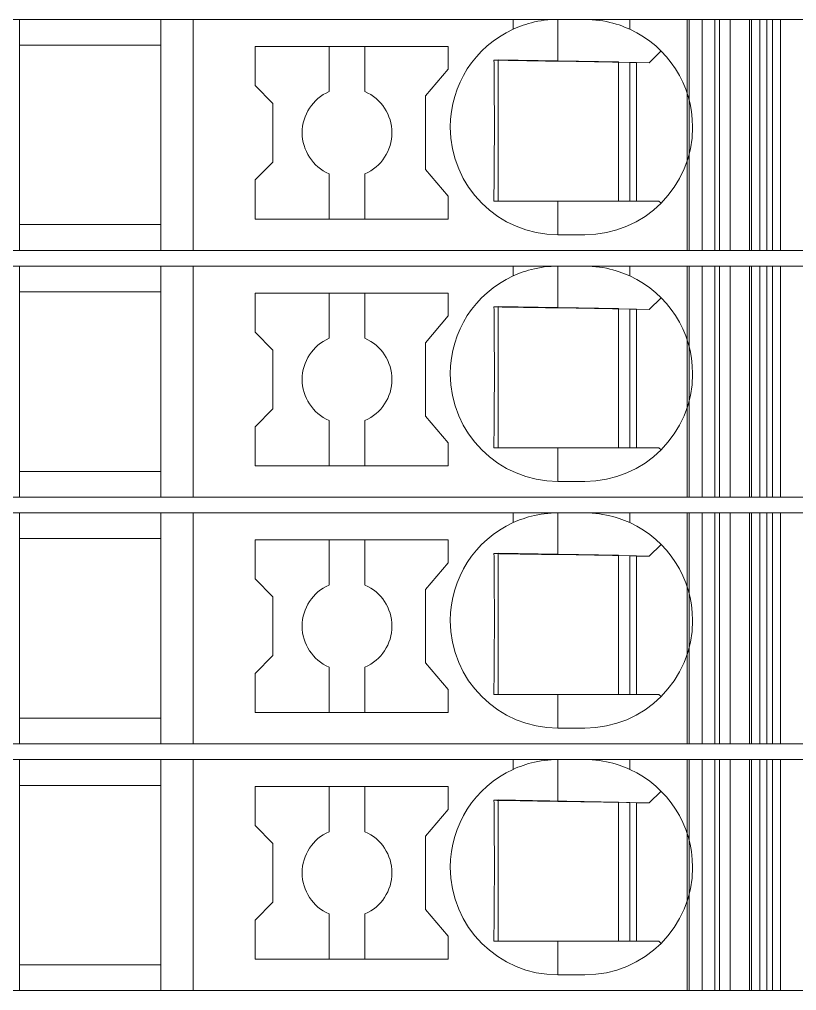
# Model space of a CAD drawing. Header units: millimetres. Extents: x 0 to 1680, y 0 to 1188.
# Drawn here: x 937.05 to 954.37, y 578.85 to 600.5 of the extents above; entities that cross this region are included whole.
import ezdxf
from ezdxf.enums import TextEntityAlignment as Align

# ---------------------------------------------------------------- set-up
doc = ezdxf.new("R2010")
doc.units = ezdxf.units.MM
for name, color, linetype, lineweight in [('EPLAN309', 5, 'Continuous', 5), ('EPLAN493', 5, 'Continuous', 5), ('MAIN-1', 7, 'Continuous', 5), ('MAIN-2', 7, 'Continuous', 5)]:
    doc.layers.add(name, color=color, linetype=linetype, lineweight=lineweight)
doc.styles.add('Tahoma', font='')
doc.styles.get('Tahoma').set_extended_font_data('Tahoma')

# ---------------------------------------------------------------- blocks, each defined once
blk = doc.blocks.new('EPLSYM_LibrarySPECIAL_Symbol12_Variant0_Placement8_4')
at = {"layer": 'EPLAN309', "lineweight": 13, "ltscale": 16}
blk.add_lwpolyline([(0, -5.15), (68.15, -5.15), (68.15, 0), (0, 0)], close=True, dxfattribs=at)
at = {"layer": 'EPLAN493', "color": 5, "style": 'Tahoma'}
blk.add_attdef('17_20450', text='', height=2.3478, dxfattribs=at).set_placement((0, -21.83478), align=Align.MIDDLE_RIGHT)
blk = doc.blocks.new('EPLSYM_LibrarySPECIAL_Symbol12_Variant0_Placement8_5')
at = {"layer": 'EPLAN309', "lineweight": 13, "ltscale": 16}
blk.add_lwpolyline([(0, -5.15), (68.15, -5.15), (68.15, 0), (0, 0)], close=True, dxfattribs=at)
at = {"layer": 'EPLAN493', "color": 5, "style": 'Tahoma'}
blk.add_attdef('17_20450', text='', height=2.3478, dxfattribs=at).set_placement((0, -21.83478), align=Align.MIDDLE_RIGHT)
blk = doc.blocks.new('EPLSYM_LibrarySPECIAL_Symbol12_Variant0_Placement8_6')
at = {"layer": 'EPLAN309', "lineweight": 13, "ltscale": 16}
blk.add_lwpolyline([(0, -5.15), (68.15, -5.15), (68.15, 0), (0, 0)], close=True, dxfattribs=at)
at = {"layer": 'EPLAN493', "color": 5, "style": 'Tahoma'}
blk.add_attdef('17_20450', text='', height=2.3478, dxfattribs=at).set_placement((0, -21.83478), align=Align.MIDDLE_RIGHT)
blk = doc.blocks.new('EPLSYM_LibrarySPECIAL_Symbol12_Variant0_Placement8_7')
at = {"layer": 'EPLAN309', "lineweight": 13, "ltscale": 16}
blk.add_lwpolyline([(0, -5.15), (68.15, -5.15), (68.15, 0), (0, 0)], close=True, dxfattribs=at)
at = {"layer": 'EPLAN493', "color": 5, "style": 'Tahoma'}
blk.add_attdef('17_20450', text='', height=2.3478, dxfattribs=at).set_placement((0, -21.83478), align=Align.MIDDLE_RIGHT)

msp = doc.modelspace()

# ---------------------------------------------------------------- linework, layer by layer
at = {"layer": 'MAIN-1'}
for p, q in [((937.05, 600.5), (940.2, 600.5)), ((937.05, 600.5), (937.05, 595.35)), ((940.919, 600.5), (940.2, 600.5)), ((940.2, 595.35), (940.2, 600.5)), ((948.05, 600.5), (940.919, 600.5)), ((940.919, 600.5), (940.919, 595.35)), ((948.05, 600.5), (949.05, 600.5)), ((948.05, 600.282), (948.05, 600.5)), ((948.272, 600.37), (948.213, 600.349)), ((948.333, 600.39), (948.272, 600.37)), ((948.397, 600.409), (948.333, 600.39)), ((948.463, 600.427), (948.397, 600.409)), ((948.531, 600.443), (948.463, 600.427)), ((948.601, 600.458), (948.531, 600.443)), ((948.673, 600.47), (948.601, 600.458)), ((948.746, 600.481), (948.673, 600.47)), ((948.821, 600.489), (948.746, 600.481)), ((948.897, 600.495), (948.821, 600.489)), ((948.973, 600.499), (948.897, 600.495)), ((949.05, 600.5), (948.973, 600.499)), ((949.05, 599.568), (949.05, 600.5)), ((949.05, 600.5), (949.65, 600.5)), ((949.65, 600.5), (949.732, 600.499)), ((950.65, 600.5), (949.65, 600.5)), ((949.732, 600.499), (949.814, 600.494)), ((949.814, 600.494), (949.896, 600.487)), ((949.896, 600.487), (949.975, 600.478)), ((949.975, 600.478), (950.053, 600.466)), ((950.053, 600.466), (950.13, 600.452)), ((950.13, 600.452), (950.204, 600.435)), ((950.204, 600.435), (950.275, 600.417)), ((950.275, 600.417), (950.345, 600.397)), ((950.345, 600.397), (950.411, 600.376)), ((950.411, 600.376), (950.475, 600.354)), ((950.65, 600.5), (953.704, 600.5)), ((950.65, 600.282), (950.65, 600.5)), ((953.832, 600.5), (953.704, 600.5)), ((953.704, 595.35), (953.704, 600.5)), ((953.832, 600.5), (954.367, 600.5)), ((953.832, 595.35), (953.832, 600.5)), ((948.102, 600.305), (948.05, 600.282)), ((948.156, 600.327), (948.102, 600.305)), ((948.213, 600.349), (948.156, 600.327)), ((950.475, 600.354), (950.536, 600.331)), ((950.536, 600.331), (950.594, 600.306)), ((950.594, 600.306), (950.65, 600.282)), ((937.05, 599.925), (940.2, 599.925)), ((942.3, 599.9), (942.3, 599.029)), ((942.3, 599.9), (946.6, 599.9)), ((943.95, 599.9), (943.95, 598.892)), ((944.75, 598.892), (944.75, 599.9)), ((946.6, 599.389), (946.6, 599.9)), ((951.083, 599.533), (951.347, 599.797)), ((947.624, 599.592), (947.625, 599.522)), ((947.685, 599.591), (947.624, 599.592)), ((947.625, 599.522), (947.625, 599.45)), ((947.746, 599.59), (947.685, 599.591)), ((947.721, 599.591), (947.721, 596.45)), ((947.809, 599.589), (947.746, 599.59)), ((947.873, 599.588), (947.809, 599.589)), ((947.937, 599.587), (947.873, 599.588)), ((948.003, 599.586), (947.937, 599.587)), ((948.071, 599.585), (948.003, 599.586)), ((948.14, 599.584), (948.071, 599.585)), ((948.21, 599.582), (948.14, 599.584)), ((948.283, 599.581), (948.21, 599.582)), ((948.358, 599.58), (948.283, 599.581)), ((948.435, 599.579), (948.358, 599.58)), ((948.514, 599.577), (948.435, 599.579)), ((948.597, 599.576), (948.514, 599.577)), ((948.682, 599.575), (948.597, 599.576)), ((948.771, 599.573), (948.682, 599.575)), ((948.862, 599.571), (948.771, 599.573)), ((948.955, 599.57), (948.862, 599.571)), ((949.05, 599.568), (948.955, 599.57)), ((949.05, 599.568), (951.083, 599.533)), ((950.4, 599.545), (950.4, 596.45)), ((950.65, 596.45), (950.65, 599.54)), ((950.8, 599.538), (950.8, 596.45)), ((946.1, 598.793), (946.6, 599.389)), ((947.625, 599.45), (947.626, 599.377)), ((947.626, 599.377), (947.627, 599.303)), ((947.627, 599.303), (947.628, 599.227)), ((947.628, 599.227), (947.628, 599.149)), ((947.628, 599.149), (947.629, 599.07)), ((947.629, 599.07), (947.63, 598.988)), ((942.7, 598.629), (942.3, 599.029)), ((947.63, 598.988), (947.63, 598.904)), ((947.63, 598.904), (947.631, 598.817)), ((942.7, 598.629), (942.7, 597.321)), ((946.1, 598.793), (946.1, 597.157)), ((947.631, 598.817), (947.631, 598.726)), ((947.631, 598.726), (947.632, 598.632)), ((947.632, 598.632), (947.633, 598.534)), ((947.633, 598.534), (947.633, 598.431)), ((947.633, 598.431), (947.633, 598.324)), ((947.633, 598.324), (947.633, 598.213)), ((947.633, 598.213), (947.634, 598.1)), ((947.634, 598.1), (947.633, 597.979)), ((947.633, 597.979), (947.633, 597.861)), ((947.633, 597.861), (947.633, 597.747)), ((947.633, 597.747), (947.632, 597.638)), ((947.632, 597.638), (947.632, 597.534)), ((947.631, 597.339), (947.63, 597.248)), ((947.632, 597.534), (947.631, 597.434)), ((947.631, 597.434), (947.631, 597.339)), ((942.7, 597.321), (942.3, 596.921)), ((946.1, 597.157), (946.6, 596.561)), ((947.629, 597.159), (947.628, 597.073)), ((947.63, 597.248), (947.629, 597.159)), ((942.3, 596.921), (942.3, 596.05)), ((943.95, 597.058), (943.95, 596.05)), ((944.75, 597.058), (944.75, 596.05)), ((947.627, 596.908), (947.626, 596.829)), ((947.628, 596.99), (947.627, 596.908)), ((947.628, 597.073), (947.628, 596.99)), ((947.625, 596.75), (947.624, 596.674)), ((947.626, 596.829), (947.625, 596.75)), ((946.6, 596.05), (946.6, 596.561)), ((947.623, 596.524), (947.622, 596.45)), ((947.624, 596.598), (947.623, 596.524)), ((947.624, 596.674), (947.624, 596.598)), ((947.622, 596.45), (947.683, 596.45)), ((947.683, 596.45), (947.746, 596.45)), ((947.746, 596.45), (947.809, 596.45)), ((947.809, 596.45), (947.873, 596.45)), ((947.873, 596.45), (947.939, 596.45)), ((947.939, 596.45), (948.005, 596.45)), ((948.005, 596.45), (948.074, 596.45)), ((948.074, 596.45), (948.144, 596.45)), ((948.144, 596.45), (948.215, 596.45)), ((948.215, 596.45), (948.289, 596.45)), ((948.289, 596.45), (948.364, 596.45)), ((948.364, 596.45), (948.442, 596.45)), ((948.442, 596.45), (948.522, 596.45)), ((948.522, 596.45), (948.605, 596.45)), ((948.605, 596.45), (948.69, 596.45)), ((948.69, 596.45), (948.778, 596.45)), ((948.778, 596.45), (948.867, 596.45)), ((948.867, 596.45), (948.958, 596.45)), ((948.958, 596.45), (949.05, 596.45)), ((949.05, 596.45), (951.3, 596.45)), ((949.05, 596.45), (949.05, 595.7)), ((951.347, 596.403), (951.3, 596.45)), ((946.6, 596.05), (942.3, 596.05)), ((937.05, 595.925), (940.2, 595.925)), ((949.65, 595.7), (949.05, 595.7)), ((937.05, 595.35), (940.2, 595.35)), ((940.919, 595.35), (940.2, 595.35)), ((940.919, 595.35), (953.704, 595.35)), ((952.544, 595.35), (952.544, 595.35)), ((952.65, 595.35), (952.65, 595.35)), ((953.832, 595.35), (953.704, 595.35)), ((953.832, 595.35), (954.367, 595.35)), ((937.05, 595), (940.2, 595)), ((937.05, 595), (937.05, 589.85)), ((940.919, 595), (940.2, 595)), ((940.2, 589.85), (940.2, 595)), ((948.05, 595), (940.919, 595)), ((940.919, 595), (940.919, 589.85)), ((948.05, 595), (949.05, 595)), ((948.05, 594.782), (948.05, 595)), ((948.531, 594.943), (948.463, 594.927)), ((948.601, 594.958), (948.531, 594.943)), ((948.673, 594.97), (948.601, 594.958)), ((948.746, 594.981), (948.673, 594.97)), ((948.821, 594.989), (948.746, 594.981)), ((948.897, 594.995), (948.821, 594.989)), ((948.973, 594.999), (948.897, 594.995)), ((949.05, 595), (948.973, 594.999)), ((949.05, 594.068), (949.05, 595)), ((949.05, 595), (949.65, 595)), ((949.65, 595), (949.732, 594.999)), ((950.65, 595), (949.65, 595)), ((949.732, 594.999), (949.814, 594.994)), ((949.814, 594.994), (949.896, 594.987)), ((949.896, 594.987), (949.975, 594.978)), ((949.975, 594.978), (950.053, 594.966)), ((950.053, 594.966), (950.13, 594.952)), ((950.13, 594.952), (950.204, 594.935)), ((950.65, 595), (953.704, 595)), ((950.65, 594.782), (950.65, 595)), ((953.832, 595), (953.704, 595)), ((953.704, 589.85), (953.704, 595)), ((953.832, 595), (954.367, 595)), ((953.832, 589.85), (953.832, 595)), ((948.102, 594.805), (948.05, 594.782)), ((948.156, 594.827), (948.102, 594.805)), ((948.213, 594.849), (948.156, 594.827)), ((948.272, 594.87), (948.213, 594.849)), ((948.333, 594.89), (948.272, 594.87)), ((948.397, 594.909), (948.333, 594.89)), ((948.463, 594.927), (948.397, 594.909)), ((950.204, 594.935), (950.275, 594.917)), ((950.275, 594.917), (950.345, 594.897)), ((950.345, 594.897), (950.411, 594.876)), ((950.411, 594.876), (950.475, 594.854)), ((950.475, 594.854), (950.536, 594.831)), ((950.536, 594.831), (950.594, 594.806)), ((950.594, 594.806), (950.65, 594.782)), ((937.05, 594.425), (940.2, 594.425)), ((942.3, 594.4), (942.3, 593.529)), ((942.3, 594.4), (946.6, 594.4)), ((943.95, 594.4), (943.95, 593.392)), ((944.75, 593.392), (944.75, 594.4)), ((946.6, 593.889), (946.6, 594.4)), ((951.083, 594.033), (951.347, 594.297)), ((947.624, 594.092), (947.625, 594.022)), ((947.685, 594.091), (947.624, 594.092)), ((947.746, 594.09), (947.685, 594.091)), ((947.721, 594.091), (947.721, 590.95)), ((947.809, 594.089), (947.746, 594.09)), ((947.873, 594.088), (947.809, 594.089)), ((947.937, 594.087), (947.873, 594.088)), ((948.003, 594.086), (947.937, 594.087)), ((948.071, 594.085), (948.003, 594.086)), ((948.14, 594.084), (948.071, 594.085)), ((948.21, 594.082), (948.14, 594.084)), ((948.283, 594.081), (948.21, 594.082)), ((948.358, 594.08), (948.283, 594.081)), ((948.435, 594.079), (948.358, 594.08)), ((948.514, 594.077), (948.435, 594.079)), ((948.597, 594.076), (948.514, 594.077)), ((946.1, 593.293), (946.6, 593.889)), ((947.625, 594.022), (947.625, 593.95)), ((947.625, 593.95), (947.626, 593.877)), ((947.626, 593.877), (947.627, 593.803)), ((948.682, 594.075), (948.597, 594.076)), ((948.771, 594.073), (948.682, 594.075)), ((948.862, 594.071), (948.771, 594.073)), ((948.955, 594.07), (948.862, 594.071)), ((949.05, 594.068), (948.955, 594.07)), ((949.05, 594.068), (951.083, 594.033)), ((950.4, 594.045), (950.4, 590.95)), ((950.65, 590.95), (950.65, 594.04)), ((950.8, 594.038), (950.8, 590.95)), ((947.627, 593.803), (947.628, 593.727)), ((947.628, 593.727), (947.628, 593.649)), ((947.628, 593.649), (947.629, 593.57)), ((942.7, 593.129), (942.3, 593.529)), ((947.629, 593.57), (947.63, 593.488)), ((947.63, 593.488), (947.63, 593.404)), ((946.1, 593.293), (946.1, 591.657)), ((947.63, 593.404), (947.631, 593.317)), ((947.631, 593.317), (947.631, 593.226)), ((947.631, 593.226), (947.632, 593.132)), ((942.7, 593.129), (942.7, 591.821)), ((947.632, 593.132), (947.633, 593.034)), ((947.633, 593.034), (947.633, 592.931)), ((947.633, 592.931), (947.633, 592.824)), ((947.633, 592.824), (947.633, 592.713)), ((947.633, 592.713), (947.634, 592.6)), ((947.634, 592.6), (947.633, 592.479)), ((947.633, 592.479), (947.633, 592.361)), ((947.633, 592.361), (947.633, 592.247)), ((947.633, 592.247), (947.632, 592.138)), ((947.632, 592.138), (947.632, 592.034)), ((947.632, 592.034), (947.631, 591.934)), ((947.631, 591.934), (947.631, 591.839)), ((942.7, 591.821), (942.3, 591.421)), ((947.63, 591.748), (947.629, 591.659)), ((947.631, 591.839), (947.63, 591.748)), ((943.95, 591.558), (943.95, 590.55)), ((944.75, 591.558), (944.75, 590.55)), ((946.1, 591.657), (946.6, 591.061)), ((947.628, 591.49), (947.627, 591.408)), ((947.629, 591.659), (947.628, 591.573)), ((947.628, 591.573), (947.628, 591.49)), ((942.3, 591.421), (942.3, 590.55)), ((947.626, 591.329), (947.625, 591.25)), ((947.627, 591.408), (947.626, 591.329)), ((946.6, 590.55), (946.6, 591.061)), ((947.624, 591.098), (947.623, 591.024)), ((947.625, 591.25), (947.624, 591.174)), ((947.624, 591.174), (947.624, 591.098)), ((947.623, 591.024), (947.622, 590.95)), ((947.622, 590.95), (947.683, 590.95)), ((947.683, 590.95), (947.746, 590.95)), ((947.746, 590.95), (947.809, 590.95)), ((947.809, 590.95), (947.873, 590.95)), ((947.873, 590.95), (947.939, 590.95)), ((947.939, 590.95), (948.005, 590.95)), ((948.005, 590.95), (948.074, 590.95)), ((948.074, 590.95), (948.144, 590.95)), ((948.144, 590.95), (948.215, 590.95)), ((948.215, 590.95), (948.289, 590.95)), ((948.289, 590.95), (948.364, 590.95)), ((948.364, 590.95), (948.442, 590.95)), ((948.442, 590.95), (948.522, 590.95)), ((948.522, 590.95), (948.605, 590.95)), ((948.605, 590.95), (948.69, 590.95)), ((948.69, 590.95), (948.778, 590.95)), ((948.778, 590.95), (948.867, 590.95)), ((948.867, 590.95), (948.958, 590.95)), ((948.958, 590.95), (949.05, 590.95)), ((949.05, 590.95), (951.3, 590.95)), ((949.05, 590.95), (949.05, 590.2)), ((951.347, 590.903), (951.3, 590.95)), ((937.05, 590.425), (940.2, 590.425)), ((946.6, 590.55), (942.3, 590.55)), ((949.65, 590.2), (949.05, 590.2)), ((937.05, 589.85), (940.2, 589.85)), ((940.919, 589.85), (940.2, 589.85)), ((940.919, 589.85), (953.704, 589.85)), ((952.544, 589.85), (952.544, 589.85)), ((952.65, 589.85), (952.65, 589.85)), ((953.832, 589.85), (953.704, 589.85)), ((953.832, 589.85), (954.367, 589.85)), ((937.05, 589.5), (940.2, 589.5)), ((937.05, 589.5), (937.05, 584.35)), ((940.919, 589.5), (940.2, 589.5)), ((940.2, 584.35), (940.2, 589.5)), ((948.05, 589.5), (940.919, 589.5)), ((940.919, 589.5), (940.919, 584.35)), ((948.05, 589.5), (949.05, 589.5)), ((948.05, 589.282), (948.05, 589.5)), ((948.156, 589.327), (948.102, 589.305)), ((948.213, 589.349), (948.156, 589.327)), ((948.272, 589.37), (948.213, 589.349)), ((948.333, 589.39), (948.272, 589.37)), ((948.397, 589.409), (948.333, 589.39)), ((948.463, 589.427), (948.397, 589.409)), ((948.531, 589.443), (948.463, 589.427)), ((948.601, 589.458), (948.531, 589.443)), ((948.673, 589.47), (948.601, 589.458)), ((948.746, 589.481), (948.673, 589.47)), ((948.821, 589.489), (948.746, 589.481)), ((948.897, 589.495), (948.821, 589.489)), ((948.973, 589.499), (948.897, 589.495)), ((949.05, 589.5), (948.973, 589.499)), ((949.05, 588.568), (949.05, 589.5)), ((949.05, 589.5), (949.65, 589.5)), ((949.65, 589.5), (949.732, 589.499)), ((950.65, 589.5), (949.65, 589.5)), ((949.732, 589.499), (949.814, 589.494)), ((949.814, 589.494), (949.896, 589.487)), ((949.896, 589.487), (949.975, 589.478)), ((949.975, 589.478), (950.053, 589.466)), ((950.053, 589.466), (950.13, 589.452)), ((950.13, 589.452), (950.204, 589.435)), ((950.204, 589.435), (950.275, 589.417)), ((950.275, 589.417), (950.345, 589.397)), ((950.345, 589.397), (950.411, 589.376)), ((950.411, 589.376), (950.475, 589.354)), ((950.475, 589.354), (950.536, 589.331)), ((950.536, 589.331), (950.594, 589.306)), ((950.65, 589.5), (953.704, 589.5)), ((950.65, 589.282), (950.65, 589.5)), ((953.832, 589.5), (953.704, 589.5)), ((953.704, 584.35), (953.704, 589.5)), ((953.832, 589.5), (954.367, 589.5)), ((953.832, 584.35), (953.832, 589.5)), ((948.102, 589.305), (948.05, 589.282)), ((950.594, 589.306), (950.65, 589.282)), ((937.05, 588.925), (940.2, 588.925)), ((942.3, 588.9), (942.3, 588.029)), ((942.3, 588.9), (946.6, 588.9)), ((943.95, 588.9), (943.95, 587.892)), ((944.75, 587.892), (944.75, 588.9)), ((946.6, 588.389), (946.6, 588.9)), ((951.083, 588.533), (951.347, 588.797)), ((947.624, 588.592), (947.625, 588.522)), ((947.685, 588.591), (947.624, 588.592)), ((947.625, 588.522), (947.625, 588.45)), ((947.625, 588.45), (947.626, 588.377)), ((947.746, 588.59), (947.685, 588.591)), ((947.721, 588.591), (947.721, 585.45)), ((947.809, 588.589), (947.746, 588.59)), ((947.873, 588.588), (947.809, 588.589)), ((947.937, 588.587), (947.873, 588.588)), ((948.003, 588.586), (947.937, 588.587)), ((948.071, 588.585), (948.003, 588.586)), ((948.14, 588.584), (948.071, 588.585)), ((948.21, 588.582), (948.14, 588.584)), ((948.283, 588.581), (948.21, 588.582)), ((948.358, 588.58), (948.283, 588.581)), ((948.435, 588.579), (948.358, 588.58)), ((948.514, 588.577), (948.435, 588.579)), ((948.597, 588.576), (948.514, 588.577)), ((948.682, 588.575), (948.597, 588.576)), ((948.771, 588.573), (948.682, 588.575)), ((948.862, 588.571), (948.771, 588.573)), ((948.955, 588.57), (948.862, 588.571)), ((949.05, 588.568), (948.955, 588.57)), ((949.05, 588.568), (951.083, 588.533)), ((950.4, 588.545), (950.4, 585.45)), ((950.65, 585.45), (950.65, 588.54)), ((950.8, 588.538), (950.8, 585.45)), ((946.1, 587.793), (946.6, 588.389)), ((947.626, 588.377), (947.627, 588.303)), ((947.627, 588.303), (947.628, 588.227)), ((942.7, 587.629), (942.3, 588.029)), ((947.628, 588.227), (947.628, 588.149)), ((947.628, 588.149), (947.629, 588.07)), ((947.629, 588.07), (947.63, 587.988)), ((947.63, 587.988), (947.63, 587.904)), ((947.63, 587.904), (947.631, 587.817)), ((947.631, 587.817), (947.631, 587.726)), ((942.7, 587.629), (942.7, 586.321)), ((946.1, 587.793), (946.1, 586.157)), ((947.631, 587.726), (947.632, 587.632)), ((947.632, 587.632), (947.633, 587.534)), ((947.633, 587.534), (947.633, 587.431)), ((947.633, 587.431), (947.633, 587.324)), ((947.633, 587.324), (947.633, 587.213)), ((947.633, 587.213), (947.634, 587.1)), ((947.634, 587.1), (947.633, 586.979)), ((947.633, 586.979), (947.633, 586.861)), ((947.633, 586.747), (947.632, 586.638)), ((947.633, 586.861), (947.633, 586.747)), ((947.632, 586.534), (947.631, 586.434)), ((947.632, 586.638), (947.632, 586.534)), ((942.7, 586.321), (942.3, 585.921)), ((947.631, 586.339), (947.63, 586.248)), ((947.631, 586.434), (947.631, 586.339)), ((946.1, 586.157), (946.6, 585.561)), ((947.629, 586.159), (947.628, 586.073)), ((947.628, 586.073), (947.628, 585.99)), ((947.63, 586.248), (947.629, 586.159)), ((942.3, 585.921), (942.3, 585.05)), ((943.95, 586.058), (943.95, 585.05)), ((944.75, 586.058), (944.75, 585.05)), ((947.627, 585.908), (947.626, 585.829)), ((947.628, 585.99), (947.627, 585.908)), ((947.625, 585.75), (947.624, 585.674)), ((947.624, 585.674), (947.624, 585.598)), ((947.626, 585.829), (947.625, 585.75)), ((946.6, 585.05), (946.6, 585.561)), ((947.623, 585.524), (947.622, 585.45)), ((947.622, 585.45), (947.683, 585.45)), ((947.624, 585.598), (947.623, 585.524)), ((947.683, 585.45), (947.746, 585.45)), ((947.746, 585.45), (947.809, 585.45)), ((947.809, 585.45), (947.873, 585.45)), ((947.873, 585.45), (947.939, 585.45)), ((947.939, 585.45), (948.005, 585.45)), ((948.005, 585.45), (948.074, 585.45)), ((948.074, 585.45), (948.144, 585.45)), ((948.144, 585.45), (948.215, 585.45)), ((948.215, 585.45), (948.289, 585.45)), ((948.289, 585.45), (948.364, 585.45)), ((948.364, 585.45), (948.442, 585.45)), ((948.442, 585.45), (948.522, 585.45)), ((948.522, 585.45), (948.605, 585.45)), ((948.605, 585.45), (948.69, 585.45)), ((948.69, 585.45), (948.778, 585.45)), ((948.778, 585.45), (948.867, 585.45)), ((948.867, 585.45), (948.958, 585.45)), ((948.958, 585.45), (949.05, 585.45)), ((949.05, 585.45), (951.3, 585.45)), ((949.05, 585.45), (949.05, 584.7)), ((951.347, 585.403), (951.3, 585.45)), ((946.6, 585.05), (942.3, 585.05)), ((937.05, 584.925), (940.2, 584.925)), ((949.65, 584.7), (949.05, 584.7)), ((937.05, 584.35), (940.2, 584.35)), ((940.919, 584.35), (940.2, 584.35)), ((940.919, 584.35), (953.704, 584.35)), ((952.544, 584.35), (952.544, 584.35)), ((952.65, 584.35), (952.65, 584.35)), ((953.832, 584.35), (953.704, 584.35)), ((953.832, 584.35), (954.367, 584.35)), ((937.05, 584), (940.2, 584)), ((937.05, 584), (937.05, 578.85)), ((940.919, 584), (940.2, 584)), ((940.2, 578.85), (940.2, 584)), ((948.05, 584), (940.919, 584)), ((940.919, 584), (940.919, 578.85)), ((948.05, 584), (949.05, 584)), ((948.05, 583.782), (948.05, 584)), ((948.397, 583.909), (948.333, 583.89)), ((948.463, 583.927), (948.397, 583.909)), ((948.531, 583.943), (948.463, 583.927)), ((948.601, 583.958), (948.531, 583.943)), ((948.673, 583.97), (948.601, 583.958)), ((948.746, 583.981), (948.673, 583.97)), ((948.821, 583.989), (948.746, 583.981)), ((948.897, 583.995), (948.821, 583.989)), ((948.973, 583.999), (948.897, 583.995)), ((949.05, 584), (948.973, 583.999)), ((949.05, 583.068), (949.05, 584)), ((949.05, 584), (949.65, 584)), ((949.65, 584), (949.732, 583.999)), ((950.65, 584), (949.65, 584)), ((949.732, 583.999), (949.814, 583.994)), ((949.814, 583.994), (949.896, 583.987)), ((949.896, 583.987), (949.975, 583.978)), ((949.975, 583.978), (950.053, 583.966)), ((950.053, 583.966), (950.13, 583.952)), ((950.13, 583.952), (950.204, 583.935)), ((950.204, 583.935), (950.275, 583.917)), ((950.275, 583.917), (950.345, 583.897)), ((950.65, 584), (953.704, 584)), ((950.65, 583.782), (950.65, 584)), ((953.832, 584), (953.704, 584)), ((953.704, 578.85), (953.704, 584)), ((953.832, 584), (954.367, 584)), ((953.832, 578.85), (953.832, 584)), ((948.102, 583.805), (948.05, 583.782)), ((948.156, 583.827), (948.102, 583.805)), ((948.213, 583.849), (948.156, 583.827)), ((948.272, 583.87), (948.213, 583.849)), ((948.333, 583.89), (948.272, 583.87)), ((950.345, 583.897), (950.411, 583.876)), ((950.411, 583.876), (950.475, 583.854)), ((950.475, 583.854), (950.536, 583.831)), ((950.536, 583.831), (950.594, 583.806)), ((950.594, 583.806), (950.65, 583.782)), ((937.05, 583.425), (940.2, 583.425)), ((942.3, 583.4), (942.3, 582.529)), ((942.3, 583.4), (946.6, 583.4)), ((943.95, 583.4), (943.95, 582.392)), ((944.75, 582.392), (944.75, 583.4)), ((946.6, 582.889), (946.6, 583.4)), ((951.083, 583.033), (951.347, 583.297)), ((947.624, 583.092), (947.625, 583.022)), ((947.685, 583.091), (947.624, 583.092)), ((947.746, 583.09), (947.685, 583.091)), ((947.721, 583.091), (947.721, 579.95)), ((947.809, 583.089), (947.746, 583.09)), ((947.873, 583.088), (947.809, 583.089)), ((947.937, 583.087), (947.873, 583.088)), ((948.003, 583.086), (947.937, 583.087)), ((948.071, 583.085), (948.003, 583.086)), ((948.14, 583.084), (948.071, 583.085)), ((948.21, 583.082), (948.14, 583.084)), ((948.283, 583.081), (948.21, 583.082)), ((948.358, 583.08), (948.283, 583.081)), ((948.435, 583.079), (948.358, 583.08)), ((948.514, 583.077), (948.435, 583.079)), ((948.597, 583.076), (948.514, 583.077)), ((948.682, 583.075), (948.597, 583.076)), ((948.771, 583.073), (948.682, 583.075)), ((948.862, 583.071), (948.771, 583.073)), ((948.955, 583.07), (948.862, 583.071)), ((949.05, 583.068), (948.955, 583.07)), ((949.05, 583.068), (951.083, 583.033)), ((950.4, 583.045), (950.4, 579.95)), ((950.65, 579.95), (950.65, 583.04)), ((950.8, 583.038), (950.8, 579.95)), ((946.1, 582.293), (946.6, 582.889)), ((947.625, 583.022), (947.625, 582.95)), ((947.625, 582.95), (947.626, 582.877)), ((947.626, 582.877), (947.627, 582.803)), ((947.627, 582.803), (947.628, 582.727)), ((947.628, 582.727), (947.628, 582.649)), ((947.628, 582.649), (947.629, 582.57)), ((942.7, 582.129), (942.3, 582.529)), ((947.629, 582.57), (947.63, 582.488)), ((947.63, 582.488), (947.63, 582.404)), ((947.63, 582.404), (947.631, 582.317)), ((946.1, 582.293), (946.1, 580.657)), ((947.631, 582.317), (947.631, 582.226)), ((947.631, 582.226), (947.632, 582.132)), ((942.7, 582.129), (942.7, 580.821)), ((947.632, 582.132), (947.633, 582.034)), ((947.633, 582.034), (947.633, 581.931)), ((947.633, 581.931), (947.633, 581.824)), ((947.633, 581.824), (947.633, 581.713)), ((947.633, 581.713), (947.634, 581.6)), ((947.634, 581.6), (947.633, 581.479)), ((947.633, 581.479), (947.633, 581.361)), ((947.633, 581.361), (947.633, 581.247)), ((947.633, 581.247), (947.632, 581.138)), ((947.632, 581.138), (947.632, 581.034)), ((947.632, 581.034), (947.631, 580.934)), ((947.631, 580.934), (947.631, 580.839)), ((942.7, 580.821), (942.3, 580.421)), ((946.1, 580.657), (946.6, 580.061)), ((947.629, 580.659), (947.628, 580.573)), ((947.63, 580.748), (947.629, 580.659)), ((947.631, 580.839), (947.63, 580.748)), ((943.95, 580.558), (943.95, 579.55)), ((944.75, 580.558), (944.75, 579.55)), ((947.628, 580.49), (947.627, 580.408)), ((947.628, 580.573), (947.628, 580.49)), ((942.3, 580.421), (942.3, 579.55)), ((947.625, 580.25), (947.624, 580.174)), ((947.626, 580.329), (947.625, 580.25)), ((947.627, 580.408), (947.626, 580.329)), ((946.6, 579.55), (946.6, 580.061)), ((947.623, 580.024), (947.622, 579.95)), ((947.624, 580.098), (947.623, 580.024)), ((947.624, 580.174), (947.624, 580.098)), ((947.622, 579.95), (947.683, 579.95)), ((947.683, 579.95), (947.746, 579.95)), ((947.746, 579.95), (947.809, 579.95)), ((947.809, 579.95), (947.873, 579.95)), ((947.873, 579.95), (947.939, 579.95)), ((947.939, 579.95), (948.005, 579.95)), ((948.005, 579.95), (948.074, 579.95)), ((948.074, 579.95), (948.144, 579.95)), ((948.144, 579.95), (948.215, 579.95)), ((948.215, 579.95), (948.289, 579.95)), ((948.289, 579.95), (948.364, 579.95)), ((948.364, 579.95), (948.442, 579.95)), ((948.442, 579.95), (948.522, 579.95)), ((948.522, 579.95), (948.605, 579.95)), ((948.605, 579.95), (948.69, 579.95)), ((948.69, 579.95), (948.778, 579.95)), ((948.778, 579.95), (948.867, 579.95)), ((948.867, 579.95), (948.958, 579.95)), ((948.958, 579.95), (949.05, 579.95)), ((949.05, 579.95), (951.3, 579.95)), ((949.05, 579.95), (949.05, 579.2)), ((951.347, 579.903), (951.3, 579.95)), ((937.05, 579.425), (940.2, 579.425)), ((946.6, 579.55), (942.3, 579.55)), ((949.65, 579.2), (949.05, 579.2)), ((937.05, 578.85), (940.2, 578.85)), ((940.919, 578.85), (940.2, 578.85)), ((940.919, 578.85), (953.704, 578.85)), ((952.544, 578.85), (952.544, 578.85)), ((952.65, 578.85), (952.65, 578.85)), ((953.832, 578.85), (953.704, 578.85)), ((953.832, 578.85), (954.367, 578.85))]:
    msp.add_line(p, q, dxfattribs=at)
for centre, radius, start, end in [((949.05, 598.1), 2.4, 114.6244, 180), ((949.65, 598.1), 2.4, 0, 65.3756), ((944.35, 597.975), 1, 113.5782, 180), ((944.35, 597.975), 1, 0, 66.4218), ((944.35, 597.975), 1, 180, 246.4218), ((944.35, 597.975), 1, 293.5782, 0), ((949.05, 598.1), 2.4, 180, 270), ((949.65, 598.1), 2.4, 270, 0), ((949.05, 592.6), 2.4, 114.6244, 180), ((949.65, 592.6), 2.4, 0, 65.3756), ((944.35, 592.475), 1, 113.5782, 180), ((944.35, 592.475), 1, 0, 66.4218), ((949.05, 592.6), 2.4, 180, 270), ((949.65, 592.6), 2.4, 270, 0), ((944.35, 592.475), 1, 180, 246.4218), ((944.35, 592.475), 1, 293.5782, 0), ((949.05, 587.1), 2.4, 114.6244, 180), ((949.65, 587.1), 2.4, 0, 65.3756), ((944.35, 586.975), 1, 113.5782, 180), ((944.35, 586.975), 1, 0, 66.4218), ((944.35, 586.975), 1, 180, 246.4218), ((944.35, 586.975), 1, 293.5782, 0), ((949.05, 587.1), 2.4, 180, 270), ((949.65, 587.1), 2.4, 270, 0), ((949.05, 581.6), 2.4, 114.6244, 180), ((949.65, 581.6), 2.4, 0, 65.3756), ((944.35, 581.475), 1, 113.5782, 180), ((944.35, 581.475), 1, 0, 66.4218), ((949.05, 581.6), 2.4, 180, 270), ((949.65, 581.6), 2.4, 270, 0), ((944.35, 581.475), 1, 180, 246.4218), ((944.35, 581.475), 1, 293.5782, 0)]:
    msp.add_arc(centre, radius, start, end, dxfattribs=at)
at = {"layer": 'MAIN-2'}
for p, q in [((951.931, 595.35), (951.931, 600.5)), ((951.971, 600.5), (951.971, 595.35)), ((952.262, 600.5), (952.262, 595.35)), ((952.544, 595.35), (952.544, 600.5)), ((952.65, 595.35), (952.65, 600.5)), ((952.891, 600.5), (952.891, 595.35)), ((953.316, 600.5), (953.316, 595.35)), ((953.361, 600.5), (953.361, 595.35)), ((953.363, 595.35), (953.363, 600.5)), ((953.55, 600.5), (953.55, 595.35)), ((954.008, 595.35), (954.008, 600.5)), ((947.721, 599.6), (947.624, 599.592)), ((947.721, 599.6), (947.721, 599.591)), ((950.4, 599.553), (947.721, 599.6)), ((950.4, 599.548), (950.4, 599.553)), ((950.65, 599.543), (950.4, 599.548)), ((950.4, 599.548), (950.4, 599.545)), ((950.65, 599.543), (950.65, 599.542)), ((950.8, 599.539), (950.65, 599.542)), ((950.65, 599.54), (950.65, 599.542)), ((950.8, 599.538), (950.8, 599.539)), ((950.8, 599.538), (951.083, 599.533)), ((950.8, 599.538), (950.8, 599.538)), ((950.4, 596.45), (950.4, 596.45)), ((950.65, 596.45), (950.65, 596.45)), ((951.347, 596.403), (951.347, 596.403)), ((951.931, 589.85), (951.931, 595)), ((951.971, 595), (951.971, 589.85)), ((952.262, 595), (952.262, 589.85)), ((952.544, 589.85), (952.544, 595)), ((952.65, 589.85), (952.65, 595)), ((952.891, 595), (952.891, 589.85)), ((953.316, 595), (953.316, 589.85)), ((953.361, 595), (953.361, 589.85)), ((953.363, 589.85), (953.363, 595)), ((953.55, 595), (953.55, 589.85)), ((954.008, 589.85), (954.008, 595)), ((947.721, 594.1), (947.624, 594.092)), ((947.721, 594.1), (947.721, 594.091)), ((950.4, 594.053), (947.721, 594.1)), ((950.4, 594.048), (950.4, 594.053)), ((950.65, 594.043), (950.4, 594.048)), ((950.4, 594.048), (950.4, 594.045)), ((950.65, 594.043), (950.65, 594.042)), ((950.8, 594.039), (950.65, 594.042)), ((950.65, 594.04), (950.65, 594.042)), ((950.8, 594.038), (950.8, 594.039)), ((950.8, 594.038), (951.083, 594.033)), ((950.8, 594.038), (950.8, 594.038)), ((950.4, 590.95), (950.4, 590.95)), ((950.65, 590.95), (950.65, 590.95)), ((951.347, 590.903), (951.347, 590.903)), ((951.931, 584.35), (951.931, 589.5)), ((951.971, 589.5), (951.971, 584.35)), ((952.262, 589.5), (952.262, 584.35)), ((952.544, 584.35), (952.544, 589.5)), ((952.65, 584.35), (952.65, 589.5)), ((952.891, 589.5), (952.891, 584.35)), ((953.316, 589.5), (953.316, 584.35)), ((953.361, 589.5), (953.361, 584.35)), ((953.363, 584.35), (953.363, 589.5)), ((953.55, 589.5), (953.55, 584.35)), ((954.008, 584.35), (954.008, 589.5)), ((947.721, 588.6), (947.624, 588.592)), ((947.721, 588.6), (947.721, 588.591)), ((950.4, 588.553), (947.721, 588.6)), ((950.4, 588.548), (950.4, 588.553)), ((950.65, 588.543), (950.4, 588.548)), ((950.4, 588.548), (950.4, 588.545)), ((950.65, 588.543), (950.65, 588.542)), ((950.8, 588.539), (950.65, 588.542)), ((950.65, 588.54), (950.65, 588.542)), ((950.8, 588.538), (950.8, 588.539)), ((950.8, 588.538), (951.083, 588.533)), ((950.8, 588.538), (950.8, 588.538)), ((950.4, 585.45), (950.4, 585.45)), ((950.65, 585.45), (950.65, 585.45)), ((951.347, 585.403), (951.347, 585.403)), ((951.931, 578.85), (951.931, 584)), ((951.971, 584), (951.971, 578.85)), ((952.262, 584), (952.262, 578.85)), ((952.544, 578.85), (952.544, 584)), ((952.65, 578.85), (952.65, 584)), ((952.891, 584), (952.891, 578.85)), ((953.316, 584), (953.316, 578.85)), ((953.361, 584), (953.361, 578.85)), ((953.363, 578.85), (953.363, 584)), ((953.55, 584), (953.55, 578.85)), ((954.008, 578.85), (954.008, 584)), ((947.721, 583.1), (947.624, 583.092)), ((947.721, 583.1), (947.721, 583.091)), ((950.4, 583.053), (947.721, 583.1)), ((950.4, 583.048), (950.4, 583.053)), ((950.65, 583.043), (950.4, 583.048)), ((950.4, 583.048), (950.4, 583.045)), ((950.65, 583.043), (950.65, 583.042)), ((950.8, 583.039), (950.65, 583.042)), ((950.65, 583.04), (950.65, 583.042)), ((950.8, 583.038), (950.8, 583.039)), ((950.8, 583.038), (951.083, 583.033)), ((950.8, 583.038), (950.8, 583.038)), ((950.4, 579.95), (950.4, 579.95)), ((950.65, 579.95), (950.65, 579.95)), ((951.347, 579.903), (951.347, 579.903))]:
    msp.add_line(p, q, dxfattribs=at)

# ---------------------------------------------------------------- block references
for name, p in [('EPLSYM_LibrarySPECIAL_Symbol12_Variant0_Placement8_4', (901, 600.5)), ('EPLSYM_LibrarySPECIAL_Symbol12_Variant0_Placement8_5', (901, 595)), ('EPLSYM_LibrarySPECIAL_Symbol12_Variant0_Placement8_6', (901, 589.5)), ('EPLSYM_LibrarySPECIAL_Symbol12_Variant0_Placement8_7', (901, 584))]:
    msp.add_blockref(name, p)

doc.saveas('drawing.dxf')
